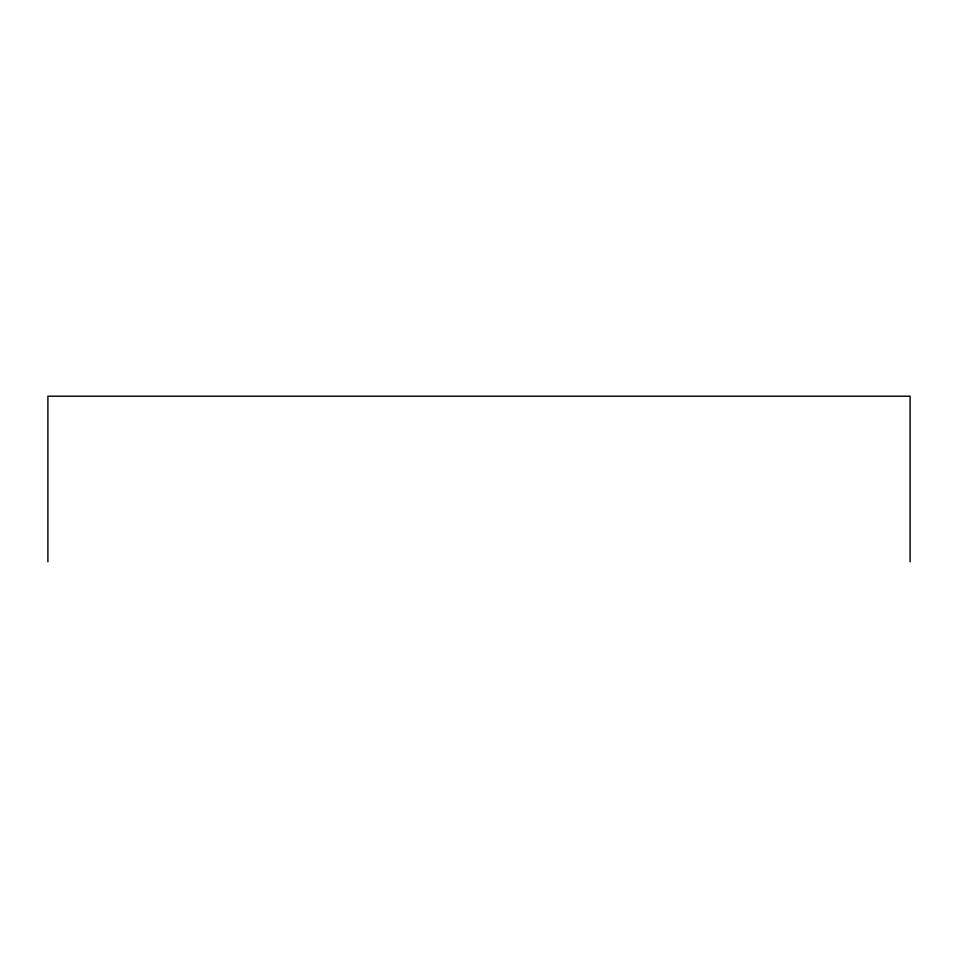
<?xml version="1.0" encoding="UTF-8"?>
<svg xmlns="http://www.w3.org/2000/svg" width="958" height="958" viewBox="0 0 958 958"><rect width="100%" height="100%" fill="white"/><g stroke="black" fill="none" stroke-linecap="round" stroke-linejoin="round"><path stroke-width="1.44" d="M910.1 561.783L910.1 396.217L47.9 396.217L47.9 561.783"/></g></svg>
